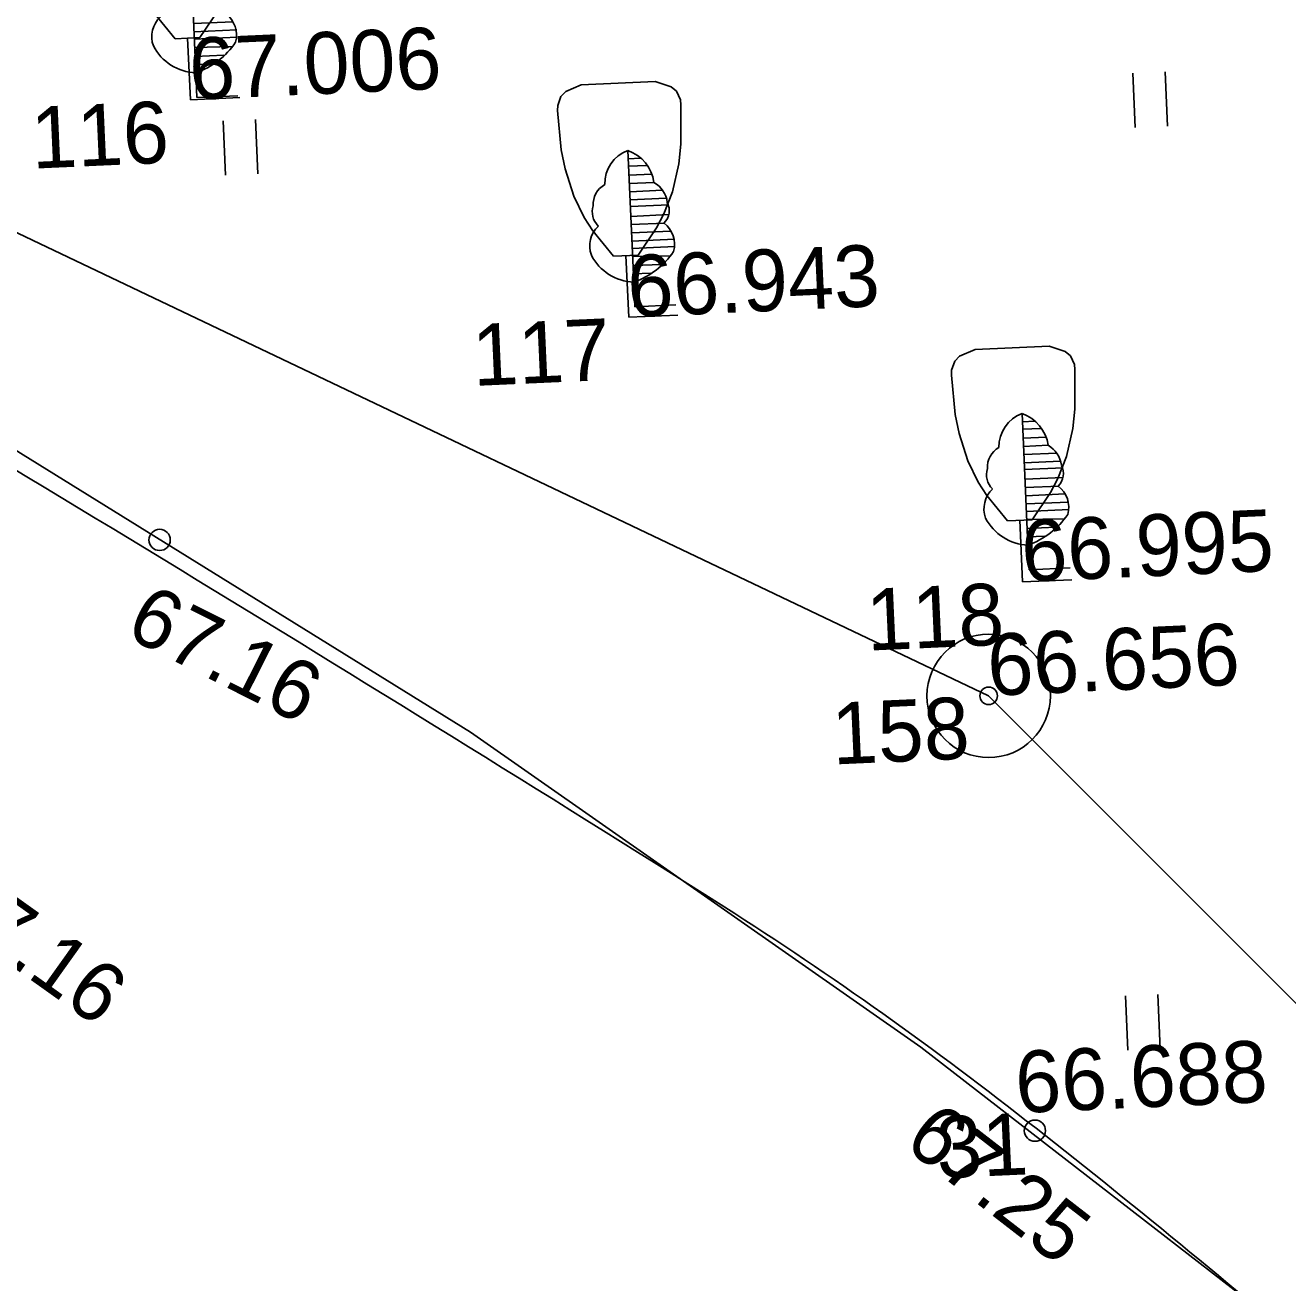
# Model space of a CAD drawing. Extents: x 641878 to 642093, y 6457030 to 6457209.
# Drawn here: x 641922.3 to 641937.64, y 6457131.34 to 6457146.62 of the extents above; entities that cross this region are included whole.
import ezdxf

# ---------------------------------------------------------------- set-up
doc = ezdxf.new("R2010")
doc.units = 0
for name, color, linetype in [('Level 4', 7, 'Continuous'), ('Level 49', 7, 'Continuous'), ('Level 5', 7, 'Continuous'), ('Level 6', 7, 'Continuous'), ('Level 63', 7, 'Continuous'), ('Level 7', 7, 'Continuous'), ('Level 8', 7, 'Continuous')]:
    doc.layers.add(name, color=color, linetype=linetype)

# ---------------------------------------------------------------- blocks, each defined once
blk = doc.blocks.new('VBEKA8')
at = {"layer": 'Level 6'}
for radius in [500, 71.4]:
    blk.add_circle((0, 0), radius, dxfattribs=at)
blk = doc.blocks.new('KKITP9')
at = {"layer": 'Level 7'}
for p, q in [((-300, 1900), (300, 1900)), ((-100, 500), (100, 500)), ((0, 0), (0, 500)), ((0, 0), (400, 0))]:
    blk.add_line(p, q, dxfattribs=at)
for points in [[(-100, 500), (-258.4, 712.96), (-322.92, 824.71), (-400, 1000), (-461.28, 1225.3), (-484.95, 1381.3), (-500, 1700), (-497.94, 1741.58), (-468.34, 1813.02), (-428.03, 1850.1), (-300, 1900)], [(100, 500), (258.4, 712.96), (322.92, 824.71), (400, 1000), (461.28, 1225.3), (484.95, 1381.3), (500, 1700), (497.94, 1741.58), (468.34, 1813.02), (428.03, 1850.1), (300, 1900)]]:
    blk.add_lwpolyline(points, dxfattribs=at)
blk = doc.blocks.new('KHEIN3')
at = {"layer": 'Level 6'}
for p, q in [((-210.89, 335.09), (-210.89, -326.54)), ((182.28, 335.09), (182.28, -326.54))]:
    blk.add_line(p, q, dxfattribs=at)
blk = doc.blocks.new('BL2')
at = {"layer": 'Level 7'}
for p, q in [((0, 300), (0, 1900)), ((0, 1800), (150, 1800)), ((0, 1710), (220, 1710)), ((0, 1600), (280, 1600)), ((0, 1500), (300, 1500)), ((0, 1400), (400, 1400)), ((440, 1300), (0, 1300)), ((0, 1220), (470, 1220)), ((460, 1100), (0, 1100)), ((0, 1000), (410, 1000)), ((480, 900), (0, 900)), ((0, 800), (520, 800)), ((520, 710), (0, 710)), ((0, 610), (460, 600)), ((350, 500), (0, 500)), ((0, 400), (210, 400)), ((0, 300), (0, 0)), ((0, 0), (500, 0))]:
    blk.add_line(p, q, dxfattribs=at)
for centre, radius, start, end in [((130, 1490), 430, 107.592, 178.668), ((-179, 1454), 481, 5.541, 68.199), ((-175, 1255), 275, 117.031, 181.042), ((125, 1225), 326, 4.399, 57.529), ((-230, 1164), 236, 158.614, 224.006), ((258, 1158), 212, 311.82, 25.56), ((-187, 750), 328, 130.365, 197.745), ((188, 750), 328, 342.255, 49.635), ((54, 909), 612, 205.076, 264.939), ((-275, 1225), 965, 286.557, 323.427)]:
    blk.add_arc(centre, radius, start, end, dxfattribs=at)

msp = doc.modelspace()

# ---------------------------------------------------------------- linework, layer by layer
at = {"layer": 'Level 4'}
for centre in [(641923.933, 6457140.369), (641934.571, 6457133.189)]:
    msp.add_circle(centre, 0.129, dxfattribs=at)
for centre, radius, start, end in [((641656.558, 6456700.509), 514.57, 57.82639, 59.55026), ((641906.082, 6457097.151), 45.968, 52.0566, 57.8264), ((641872.415, 6457053.97), 100.724, 46.5945, 52.05658)]:
    msp.add_arc(centre, radius, start, end, dxfattribs=at)
at = {"layer": 'Level 49'}
msp.add_line((641934.009, 6457138.474), (641934.009, 6457138.474), dxfattribs=at)
msp.add_line((641934.009, 6457138.474), (641934.009, 6457138.474), dxfattribs=at)
at = {"layer": 'Level 5'}
for p, q in [((641927.711, 6457138.034), (641921.451, 6457141.913)), ((641933.183, 6457134.204), (641927.711, 6457138.034)), ((641937.245, 6457131.062), (641933.183, 6457134.204))]:
    msp.add_line(p, q, dxfattribs=at)
at = {"layer": 'Level 6'}
msp.add_lwpolyline([(642079.732, 6457158.568), (642080.235, 6457154.841), (641991.335, 6457064.658), (641988.753, 6457064.805), (641963.305, 6457105.318), (641951.211, 6457121.248), (641934.009, 6457138.474), (641908.118, 6457150.813), (642023.783, 6457167.133)], close=True, dxfattribs=at)
at = {"layer": 'Level 8'}
for p, q in [((641934.009, 6457138.474), (641908.118, 6457150.813)), ((641951.211, 6457121.248), (641934.009, 6457138.474))]:
    msp.add_line(p, q, dxfattribs=at)

# ---------------------------------------------------------------- block references
at = {"layer": 'Level 6', "rotation": 2.5639079614876326}
for name, p, xscale, yscale in [('KHEIN3', (641935.986, 6457145.717), 0.0009998982956423152, 0.0009998982956423152), ('KHEIN3', (641924.931, 6457145.136), 0.0009998982956423152, 0.0009998982956423152), ('VBEKA8', (641934.009, 6457138.474), 0.0014998474434634729, 0.0014998474434634729), ('KHEIN3', (641935.898, 6457134.502), 0.0009998982956423152, 0.0009998982956423152)]:
    msp.add_blockref(name, p, dxfattribs=dict(at, xscale=xscale, yscale=yscale))
at = {"layer": 'Level 7', "rotation": 2.5639079614876326}
for name, p, xscale, yscale in [('KKITP9', (641924.307, 6457145.718), 0.0014998474434634729, 0.0014998474434634729), ('BL2', (641924.386, 6457145.746), 0.0009998982956423152, 0.0009998982956423152), ('KKITP9', (641929.634, 6457143.075), 0.0014998474434634729, 0.0014998474434634729), ('BL2', (641929.709, 6457143.203), 0.0009998982956423152, 0.0009998982956423152), ('KKITP9', (641934.422, 6457139.858), 0.0014998474434634729, 0.0014998474434634729), ('BL2', (641934.5, 6457140.007), 0.0009998982956423152, 0.0009998982956423152)]:
    msp.add_blockref(name, p, dxfattribs=dict(at, xscale=xscale, yscale=yscale))

# ---------------------------------------------------------------- texts
at = {"layer": 'Level 4'}
for s, rotation, p in [('67.16', 333.1993, (641923.493, 6457139.209)), ('67.16', 324.531, (641921.214, 6457135.842)), ('67.25', 322.2501, (641932.958, 6457133.006))]:
    msp.add_text(s, height=0.7225, rotation=rotation, dxfattribs=at).set_placement(p)
at = {"layer": 'Level 5'}
for s, p in [('116', (641922.387, 6457144.881)), ('117', (641927.749, 6457142.24)), ('118', (641932.538, 6457139.023)), ('158', (641932.118, 6457137.639)), ('31', (641933.388, 6457132.609))]:
    msp.add_text(s, height=0.7499, rotation=2.5639, dxfattribs=at).set_placement(p)
at = {"layer": 'Level 63'}
for s, p in [('67.006', (641924.307, 6457145.718)), ('66.943', (641929.634, 6457143.075)), ('66.995', (641934.422, 6457139.858)), ('66.656', (641934.009, 6457138.474)), ('66.688', (641934.348, 6457133.403))]:
    msp.add_text(s, height=0.7499, rotation=2.5639, dxfattribs=at).set_placement(p)

doc.saveas('drawing.dxf')
